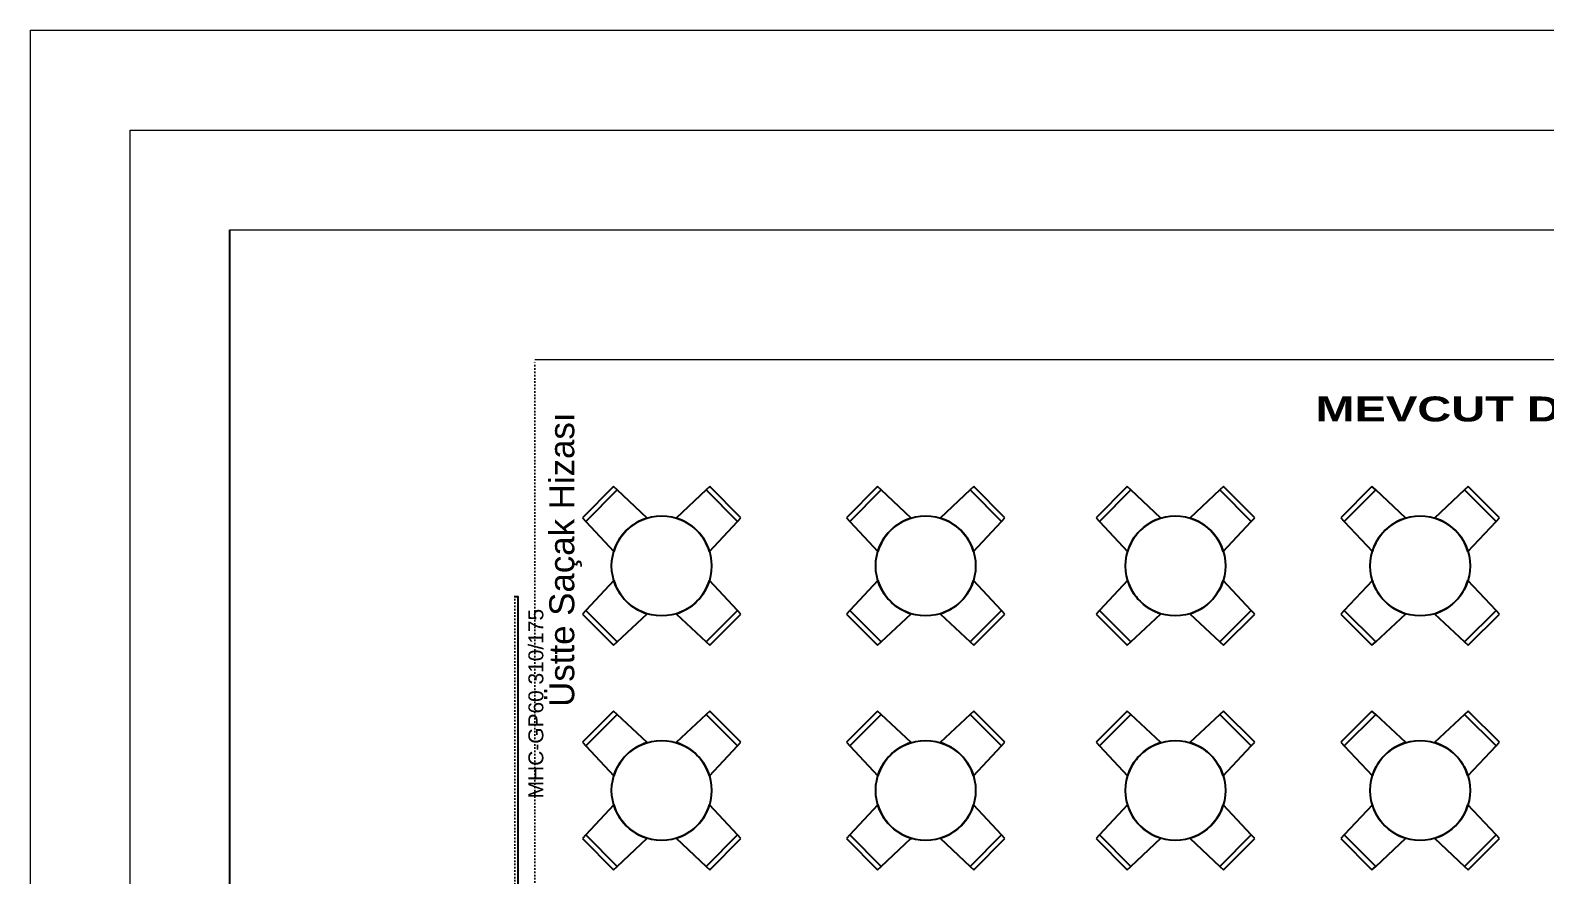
# Model space of a CAD drawing. Header units: millimetres. Extents: x 2103 to 6649, y 37758 to 41844.
# Drawn here: x 2103 to 3622, y 40998 to 41844 of the extents above; entities that cross this region are included whole.
import ezdxf

# ---------------------------------------------------------------- set-up
doc = ezdxf.new("R2010")
doc.units = ezdxf.units.MM
doc.linetypes.add('DOT2', pattern=[3.175, 0, -3.175])
for name, color, linetype in [('A_IzdusumGenel_ProjectionGeneral', 54, 'DOT2'), ('NOITHAT', 33, 'Continuous'), ('Z_PozCamekan_RefShowcase', 152, 'Continuous'), ('Z_YaziAciklama_DescriptiveText2mm', 151, 'Continuous')]:
    doc.layers.add(name, color=color, linetype=linetype)
doc.layers.add('YN_U_ANTET YAZI', color=50, linetype='Continuous', lineweight=30)
doc.layers.add('YN_U_YAZI SEMBOL', color=7, linetype='Continuous', lineweight=9)
doc.styles.add('NKY', font='arial.ttf')
doc.styles.add('OLCU-5mm', font='arial.ttf', dxfattribs={"width": 0.75, "height": 12.5})

# ---------------------------------------------------------------- blocks, each defined once
blk = doc.blocks.new('A$C4A413351')
at = {"layer": 'NOITHAT'}
for p, q in [((312, 1590), (0, 1278)), ((34, 1241), (349, 1556)), ((349, 1556), (34, 1241)), ((349, 1556), (34, 1241)), ((349, 1556), (312, 1590)), ((650, 1274), (349, 1556)), ((1241, 1556), (940, 1274)), ((1278, 1590), (1241, 1556)), ((1241, 1556), (1556, 1241)), ((1556, 1241), (1241, 1556)), ((1556, 1241), (1241, 1556)), ((1590, 1278), (1278, 1590)), ((0, 1278), (34, 1241)), ((34, 1241), (316, 940)), ((1274, 940), (1556, 1241)), ((1556, 1241), (1590, 1278)), ((316, 650), (34, 349)), ((1556, 349), (1274, 650)), ((34, 349), (0, 312)), ((0, 312), (312, 0)), ((349, 34), (34, 349)), ((34, 349), (349, 34)), ((34, 349), (349, 34)), ((349, 34), (650, 316)), ((940, 316), (1241, 34)), ((1556, 349), (1241, 34)), ((1241, 34), (1556, 349)), ((1241, 34), (1556, 349)), ((1278, 0), (1590, 312)), ((1590, 312), (1556, 349)), ((312, 0), (349, 34)), ((1241, 34), (1278, 0))]:
    blk.add_line(p, q, dxfattribs=at)
blk.add_circle((795, 795), 501, dxfattribs=at)
for start, end in [(106.844, 135), (45, 73.156), (135, 163.156), (16.844, 45), (196.844, 225), (315, 343.156), (225, 253.156), (286.844, 315)]:
    blk.add_arc((795, 795), 501, start, end, dxfattribs=at)

msp = doc.modelspace()

# ---------------------------------------------------------------- linework, layer by layer
at = {"color": 240}
msp.add_lwpolyline([(2303.3, 37858.4), (2303.3, 41644.2)], dxfattribs=at)
at = {"color": 32}
msp.add_lwpolyline([(2986.3, 41034.3), (2987.4, 41034.3)], dxfattribs=at)
at = {"layer": 'A_IzdusumGenel_ProjectionGeneral'}
for points in [[(3449.2, 40085.9), (3449.2, 40938.3), (2609.2, 40938.3), (2609.2, 41514.3)], [(2589.2, 41276.9), (2589.2, 40966.9)]]:
    msp.add_lwpolyline(points, dxfattribs=at)
at = {"layer": 'A_IzdusumGenel_ProjectionGeneral', "linetype": 'ByBlock'}
msp.add_lwpolyline([(2589.2, 41276.9), (2592.2, 41276.9), (2592.2, 40966.9), (2589.2, 40966.9)], dxfattribs=at)
at = {"layer": 'YN_U_YAZI SEMBOL', "color": 240}
for points in [[(2103.3, 41844.2), (6648.8, 41844.2), (6648.8, 37758.4), (2103.3, 37758.4)], [(2203.3, 41744.2), (6548.8, 41744.2), (6548.8, 37858.4), (2203.3, 37858.4)]]:
    msp.add_lwpolyline(points, close=True, dxfattribs=at)
msp.add_lwpolyline([(2303.3, 41644.2), (6448.8, 41644.2), (6448.8, 37981.6), (2303.3, 37981.6)], dxfattribs=at)
at = {"layer": 'YN_U_YAZI SEMBOL', "color": 53}
msp.add_lwpolyline([(2609.2, 41514.3), (5780.2, 41514.3), (5780.2, 41512.1)], dxfattribs=at)

# ---------------------------------------------------------------- block references
at = {"layer": 'NOITHAT', "xscale": 0.1, "yscale": 0.1, "zscale": 0.1}
for p in [(2656.8, 41227.9), (2921.6, 41227.9), (3172, 41227.9), (3417.4, 41227.9), (2656.8, 41002.9), (2921.6, 41002.9), (3172, 41002.9), (3417.4, 41002.9)]:
    msp.add_blockref('A$C4A413351', p, dxfattribs=at)

# ---------------------------------------------------------------- texts
at = {"layer": 'YN_U_ANTET YAZI', "color": 7, "insert": (3391.9, 41477.2), "char_height": 25, "width": 2031.262, "attachment_point": 1, "style": 'OLCU-5mm'}
msp.add_mtext('{\\fArial|b1|i0|c162|p34;\\W1.35;MEVCUT DÖŞEME KORUNACAKTIR.}', dxfattribs=at)
at = {"layer": 'Z_PozCamekan_RefShowcase', "style": 'NKY'}
msp.add_text('MHC-GP60 310/175', height=15, rotation=90, dxfattribs=at).set_placement((2617.7, 41074.5))
at = {"layer": 'Z_YaziAciklama_DescriptiveText2mm', "style": 'NKY'}
msp.add_text('Üstte Saçak Hizası', height=25, rotation=90, dxfattribs=at).set_placement((2648.7, 41166.2))

doc.saveas('drawing.dxf')
